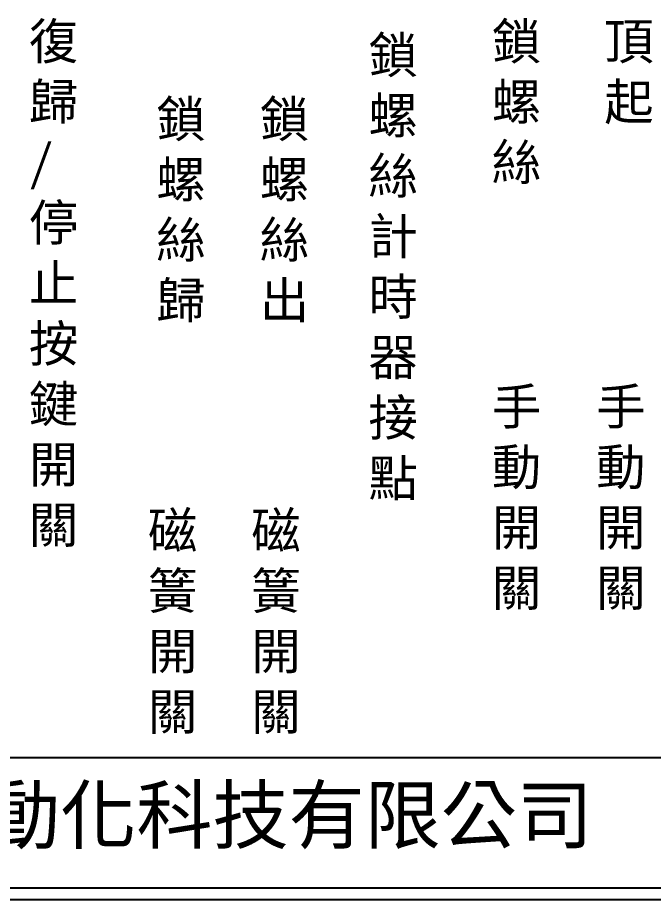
# Model space of a CAD drawing. Extents: x 325 to 612, y 3 to 207.
# Drawn here: x 392.1 to 460.4, y 3 to 97.8 of the extents above; entities that cross this region are included whole.
import ezdxf

# ---------------------------------------------------------------- set-up
doc = ezdxf.new("R2010")
doc.units = 0
doc.layers.add('圖框層', color=7, linetype='CONTINUOUS')
doc.layers.add('標尺寸層', color=3, linetype='CONTINUOUS')
doc.styles.add('CNS', font='romanc.shx', dxfattribs={"bigfont": 'chineset.shx'})
doc.styles.add('STSL', font='KAIU.TTF')

msp = doc.modelspace()

# ---------------------------------------------------------------- linework, layer by layer
at = {"layer": '圖框層', "color": 7}
for p, q in [((326.569, 18.25), (611.07, 18.25)), ((326.569, 4.25), (611.07, 4.25)), ((325.319, 3), (612.319, 3))]:
    msp.add_line(p, q, dxfattribs=at)

# ---------------------------------------------------------------- texts
at = {"layer": '圖框層', "color": 4, "style": 'STSL'}
msp.add_text('泓陞自動化科技有限公司', height=6, dxfattribs=at).set_placement((363.923, 9.076))
at = {"layer": '標尺寸層', "color": 7, "char_height": 3.9, "width": 4.96081, "style": 'CNS'}
for s, insert, attachment_point in [('{\\fDFKai-SB|b0|i0|c136|p65;復歸\\P/\\P停止按鍵開關}', (393.274, 97.234), 1), ('{\\fDFKai-SB|b0|i0|c136|p65;鎖螺絲}', (443.062, 97.234), 1), ('{\\fDFKai-SB|b0|i0|c136|p65;頂起}', (455.154, 97.234), 1), ('{\\fDFKai-SB|b0|i0|c136|p65;鎖螺絲計時器接點}', (432.458, 70.847), 5), ('{\\fDFKai-SB|b0|i0|c136|p65;鎖螺絲歸}', (409.638, 76.973), 5), ('{\\fDFKai-SB|b0|i0|c136|p65;鎖螺絲出}', (420.769, 76.973), 5), ('{\\fDFKai-SB|b0|i0|c136|p65;手動開關}', (443.062, 57.948), 1), ('{\\fDFKai-SB|b0|i0|c136|p65;手動開關}', (454.281, 57.951), 1), ('{\\fDFKai-SB|b0|i0|c136|p65;磁簧開關}', (408.737, 32.72), 5), ('{\\fDFKai-SB|b0|i0|c136|p65;磁簧開關}', (419.853, 32.72), 5)]:
    msp.add_mtext(s, dxfattribs=dict(at, insert=insert, attachment_point=attachment_point))

doc.saveas('drawing.dxf')
